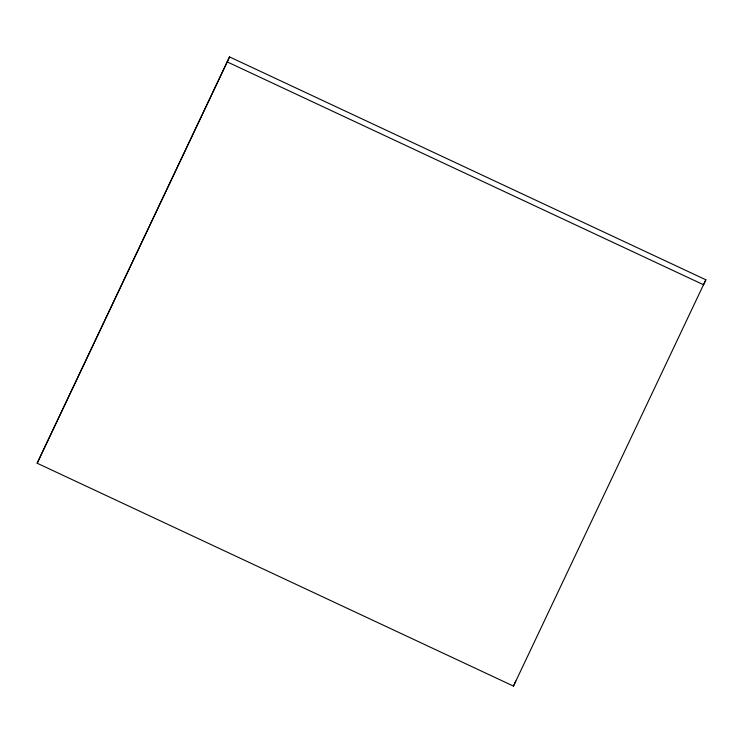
<?xml version="1.0" encoding="UTF-8"?>
<svg xmlns="http://www.w3.org/2000/svg" width="743" height="743" viewBox="0 0 743 743"><rect width="100%" height="100%" fill="white"/><g stroke="black" fill="none" stroke-linecap="round" stroke-linejoin="round"><path stroke-width="1.11" d="M705.85 279.786L513.478 686.095L37.15 463.214L229.522 56.905L705.85 279.786L703.584 284.783L227.256 61.91L229.522 56.905M513.478 686.095L515.744 681.09M37.15 463.214L227.256 61.91"/></g></svg>
